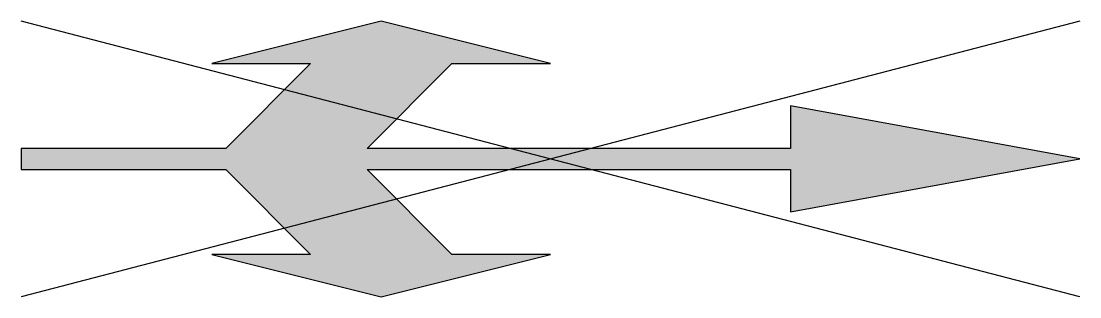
# Model space of a CAD drawing. Header units: metres. Extents: x 0 to 7.5, y -0.98 to 0.97.
import ezdxf

# ---------------------------------------------------------------- set-up
doc = ezdxf.new("R2010")
doc.units = ezdxf.units.M

msp = doc.modelspace()

# ---------------------------------------------------------------- hatches: boundary and pattern name
msp.add_hatch(color=256).paths.add_polyline_path([(2.5, 0.075), (2.45, 0.075), (3.05, 0.675), (3.75, 0.675), (2.55, 0.975), (1.35, 0.675), (2.05, 0.675), (1.45, 0.075), (0, 0.075), (0, -0.075), (1.45, -0.075), (2.05, -0.675), (1.35, -0.675), (2.55, -0.975), (3.75, -0.675), (3.05, -0.675), (2.45, -0.075), (2.5, -0.075), (5.45, -0.075), (5.45, -0.375), (7.5, 0), (5.45, 0.375), (5.45, 0.075)])

# ---------------------------------------------------------------- linework, layer by layer
at = {"flags": 128}
msp.add_lwpolyline([(1.35, 0.675), (2.05, 0.675), (1.45, 0.075), (0, 0.075), (0, -0.075), (1.45, -0.075), (2.05, -0.675), (1.35, -0.675), (2.55, -0.975), (3.75, -0.675), (3.05, -0.675), (2.45, -0.075), (2.5, -0.075), (5.45, -0.075), (5.45, -0.375), (7.5, 0), (5.45, 0.375), (5.45, 0.075), (2.5, 0.075), (2.45, 0.075), (3.05, 0.675), (3.75, 0.675), (2.55, 0.975)], close=True, dxfattribs=at)
for points in [[(7.5, -0.975), (0, 0.975)], [(7.5, 0.975), (0, -0.975)]]:
    msp.add_lwpolyline(points, dxfattribs=at)

doc.saveas('drawing.dxf')
